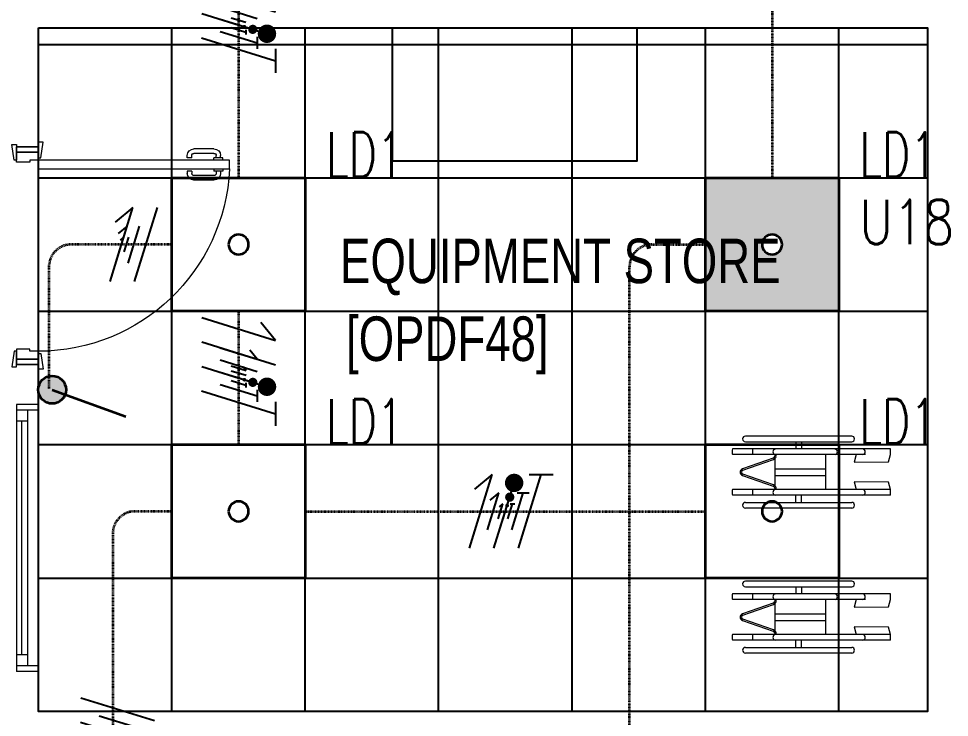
# Model space of a CAD drawing. Extents: x -12260 to 184725, y -29287 to 19916.
# Drawn here: x 35286 to 39474, y 2333 to 5476 of the extents above; entities that cross this region are included whole.
import ezdxf
from ezdxf.enums import TextEntityAlignment as Align

# ---------------------------------------------------------------- set-up
doc = ezdxf.new("R2010")
doc.units = 0
doc.header["$LTSCALE"] = 0.25
doc.linetypes.add('DASHDOT', pattern=[25.4, 12.7, -6.35, 0, -6.35])
for name, color, linetype, lineweight in [('01-First Floor-FUR$0$72_EGR_BASE_TEXT', 252, 'Continuous', 5), ('01-First Floor-FUR$0$Aluminum', 251, 'Continuous', 5), ('01-First Floor-FUR$0$LOADING', 253, 'Continuous', 5), ('01-First Floor-FUR$0$Walls', 251, 'Continuous', 5), ('01-First Floor-FUR$0$Wooden Joinery', 251, 'Continuous', 5), ('E-LITE-CIRC', 6, 'Continuous', 25), ('E-LITE-CIRC-NUMB', 6, 'Continuous', 25), ('E-LITE-CLNG', 150, 'Continuous', 35), ('E-LITE-CLNG-CNDT', 6, 'DASHDOT', 35), ('E-LITE-CTRL', 6, 'Continuous', 25), ('E-LITE-IDEN', 6, 'Continuous', 25), ('E-LITE-SWCH @ 100', 3, 'Continuous', 35), ('E-POWR-WIRE', 6, 'Continuous', 25), ('E-POWR-WIRE @ 100', 6, 'Continuous', 25), ('E-POWR-WIRE @ 20', 6, 'Continuous', 25), ('E-POWR-WIRE @ 50', 6, 'Continuous', 25)]:
    doc.layers.add(name, color=color, linetype=linetype, lineweight=lineweight)
doc.layers.add('01-First Floor-FUR$0$FALSE CEILING', color=251, linetype='Continuous')
doc.styles.add('01-First Floor-FUR$0$X3G_ENTITY_9EC9', font='swisscl.ttf', dxfattribs={"height": 0.2})
doc.styles.add('01-First Floor-FUR$0$X3G_ENTITY_9F38', font='swisscl.ttf', dxfattribs={"height": 0.2})
doc.styles.add('DC_SIMPLEX', font='SIMPLEX.shx', dxfattribs={"width": 0.7})

# ---------------------------------------------------------------- blocks, each defined once
blk = doc.blocks.new('*U34')
blk.add_hatch(color=256).paths.add_polyline_path([(-0.625, 0.625, 1), (-0.625, -0.625, 1)])
blk.add_line((-0.625, 0), (-3.947, 1.2))
blk.add_circle((-0.625, 0), 0.625)
at = {"layer": 'E-LITE-CTRL', "style": 'DC_SIMPLEX', "width": 0.7, "flags": 8}
blk.add_attdef('CONTROL', (-26.627, -10.116), '', height=2, rotation=360, dxfattribs=at)
at = {"layer": 'E-LITE-IDEN', "style": 'DC_SIMPLEX', "width": 0.7, "flags": 8}
blk.add_attdef('TYPE', text='', height=2, rotation=360, dxfattribs=at).set_placement((-31.991, -10.116), align=Align.RIGHT)
blk = doc.blocks.new('*U24')
blk.add_lwpolyline([(-300, 300), (-300, -300), (300, -300), (300, 300)], close=True)
blk.add_circle((0, 0), 45)
at = {"layer": 'E-LITE-CIRC-NUMB', "style": 'DC_SIMPLEX', "width": 0.7, "flags": 8}
blk.add_attdef('CIRCUIT', text='', height=200, rotation=0, dxfattribs=at).set_placement((-473.9, 300), align=Align.RIGHT)
at = {"layer": 'E-LITE-CTRL', "style": 'DC_SIMPLEX', "width": 0.7, "flags": 8}
blk.add_attdef('CONTROL', (1118.9, -935), '', height=200, rotation=360, dxfattribs=at)
at = {"layer": 'E-LITE-IDEN', "style": 'DC_SIMPLEX', "width": 0.7, "flags": 8}
blk.add_attdef('TYPE', (460.4, 457.6), '', height=200, rotation=360, dxfattribs=at)
blk = doc.blocks.new('*U200')
h = blk.add_hatch(color=254)
h.dxf.hatch_style = 1
h.paths.add_polyline_path([(-300, 300), (-300, -300), (300, -300), (300, 300)])
edge = h.paths.add_edge_path(flags=16)
edge.add_arc((0, 0), 45, 0, 360)
blk.add_lwpolyline([(-300, 300), (-300, -300), (300, -300), (300, 300)], close=True)
blk.add_circle((0, 0), 45)
at = {"layer": 'E-LITE-CIRC-NUMB', "style": 'DC_SIMPLEX', "width": 0.7, "flags": 8}
blk.add_attdef('CIRCUIT', text='', height=200, rotation=0, dxfattribs=at).set_placement((-473.9, 300), align=Align.RIGHT)
at = {"layer": 'E-LITE-CTRL', "style": 'DC_SIMPLEX', "width": 0.7, "flags": 8}
blk.add_attdef('CONTROL', (1118.9, -935), '', height=200, rotation=360, dxfattribs=at)
at = {"layer": 'E-LITE-IDEN', "style": 'DC_SIMPLEX', "width": 0.7, "flags": 8}
blk.add_attdef('TYPE', (460.4, 457.6), '', height=200, rotation=360, dxfattribs=at)
blk = doc.blocks.new('*U43')
for p, q in [((-1.658, 1.617), (1.663, 0.587)), ((-1.66, 0.515), (1.66, -0.515)), ((-1.663, -0.587), (1.658, -1.617)), ((1.659, -1.078), (1.657, -2.157))]:
    blk.add_line(p, q)
at = {"const_width": 0.414}
blk.add_lwpolyline([(1.278, -0.19, 1), (1.277, -0.604, 1)], format="xyb", close=True, dxfattribs=at)
blk = doc.blocks.new('*U765')
at = {"layer": 'E-POWR-WIRE @ 100', "xscale": 100, "yscale": 100, "zscale": 100}
blk.add_blockref('*U43', (35731.3, 2260), dxfattribs=at)
at = {"layer": 'E-POWR-WIRE @ 20', "xscale": 20, "yscale": 20, "zscale": 20}
blk.add_blockref('*U43', (35731.3, 2260), dxfattribs=at)
at = {"layer": 'E-POWR-WIRE @ 50', "xscale": 50, "yscale": 50, "zscale": 50}
blk.add_blockref('*U43', (35731.3, 2260), dxfattribs=at)
blk = doc.blocks.new('*U768')
at = {"layer": 'E-POWR-WIRE @ 100', "xscale": 100, "yscale": 100, "zscale": 100}
blk.add_blockref('*U43', (36275.9, 5447.5), dxfattribs=at)
at = {"layer": 'E-POWR-WIRE @ 20', "xscale": 20, "yscale": 20, "zscale": 20}
blk.add_blockref('*U43', (36275.9, 5447.5), dxfattribs=at)
at = {"layer": 'E-POWR-WIRE @ 50', "xscale": 50, "yscale": 50, "zscale": 50}
blk.add_blockref('*U43', (36275.9, 5447.5), dxfattribs=at)
blk = doc.blocks.new('*U46')
for p, q in [((-0.515, -1.66), (0.515, 1.66)), ((0.515, 1.66), (-0.287, 1.001)), ((0.587, -1.663), (1.617, 1.658))]:
    blk.add_line(p, q)
blk = doc.blocks.new('*U879')
at = {"layer": 'E-POWR-WIRE @ 100', "xscale": 100, "yscale": 100, "zscale": 100}
blk.add_blockref('*U46', (35749.2, 4460), dxfattribs=at)
at = {"layer": 'E-POWR-WIRE @ 20', "xscale": 20, "yscale": 20, "zscale": 20}
blk.add_blockref('*U46', (35749.2, 4460), dxfattribs=at)
at = {"layer": 'E-POWR-WIRE @ 50', "xscale": 50, "yscale": 50, "zscale": 50}
blk.add_blockref('*U46', (35749.2, 4460), dxfattribs=at)
blk = doc.blocks.new('*U39')
for p, q in [((-1.617, -1.658), (-0.587, 1.663)), ((-0.587, 1.663), (-1.389, 1.004)), ((-0.515, -1.66), (0.515, 1.66)), ((0.587, -1.663), (1.617, 1.658)), ((1.078, 1.659), (2.157, 1.657))]:
    blk.add_line(p, q)
at = {"const_width": 0.414}
blk.add_lwpolyline([(0.19, 1.278, 1), (0.604, 1.277, 1)], format="xyb", close=True, dxfattribs=at)
blk = doc.blocks.new('*U908')
at = {"layer": 'E-POWR-WIRE @ 100', "xscale": 100, "yscale": 100, "zscale": 100}
blk.add_blockref('*U39', (37476, 3260), dxfattribs=at)
at = {"layer": 'E-POWR-WIRE @ 20', "xscale": 20, "yscale": 20, "zscale": 20}
blk.add_blockref('*U39', (37476, 3260), dxfattribs=at)
at = {"layer": 'E-POWR-WIRE @ 50', "xscale": 50, "yscale": 50, "zscale": 50}
blk.add_blockref('*U39', (37476, 3260), dxfattribs=at)
blk = doc.blocks.new('*U47')
for p, q in [((-1.655, 2.719), (1.665, 1.689)), ((1.665, 1.689), (1.006, 2.491)), ((-1.658, 1.617), (1.663, 0.587)), ((-1.66, 0.515), (1.66, -0.515)), ((-1.663, -0.587), (1.658, -1.617)), ((1.659, -1.078), (1.657, -2.157))]:
    blk.add_line(p, q)
at = {"const_width": 0.414}
blk.add_lwpolyline([(1.278, -0.19, 1), (1.277, -0.604, 1)], format="xyb", close=True, dxfattribs=at)
blk = doc.blocks.new('*U922')
at = {"layer": 'E-POWR-WIRE @ 100', "xscale": 100, "yscale": 100, "zscale": 100}
blk.add_blockref('*U47', (36276, 3860), dxfattribs=at)
at = {"layer": 'E-POWR-WIRE @ 20', "xscale": 20, "yscale": 20, "zscale": 20}
blk.add_blockref('*U47', (36276, 3860), dxfattribs=at)
at = {"layer": 'E-POWR-WIRE @ 50', "xscale": 50, "yscale": 50, "zscale": 50}
blk.add_blockref('*U47', (36276, 3860), dxfattribs=at)
blk = doc.blocks.new('01-First Floor-FUR$0$A$C72370EFE')
at = {"layer": '01-First Floor-FUR$0$Wooden Joinery'}
for p, q in [((-0.01, -0.04), (-0.02, -0.04)), ((-0.01, -0.03), (-0.01, -0.07)), ((0, -0.03), (-0.01, -0.03)), ((0.04, -0.03), (0.05, -0.03)), ((0.05, -0.03), (0.05, -0.07)), ((0.05, -0.04), (0.06, -0.04)), ((-0.05, -0.07), (-0.05, -0.16)), ((-0.03, -0.07), (-0.03, -0.16)), ((-0.01, -0.06), (-0.02, -0.06)), ((0, -0.07), (-0.01, -0.07)), ((0.04, -0.07), (0.05, -0.07)), ((0.05, -0.06), (0.06, -0.06)), ((0.07, -0.07), (0.07, -0.16)), ((0.09, -0.07), (0.09, -0.16)), ((-0.01, -0.17), (-0.02, -0.17)), ((-0.01, -0.19), (-0.02, -0.19)), ((-0.01, -0.17), (-0.01, -0.19)), ((0.05, -0.17), (0.06, -0.17)), ((0.05, -0.17), (0.05, -0.19)), ((0.05, -0.19), (0.06, -0.19))]:
    blk.add_line(p, q, dxfattribs=at)
for centre, radius, start, end in [((-0.02, -0.07), 0.03, 90, 180), ((0.06, -0.07), 0.03, 0, 90), ((-0.02, -0.07), 0.01, 90, 180), ((0.06, -0.07), 0.01, 0, 90), ((-0.02, -0.16), 0.03, 180, 270), ((-0.02, -0.16), 0.01, 180, 270), ((0.06, -0.16), 0.01, 270, 0), ((0.06, -0.16), 0.03, 270, 0)]:
    blk.add_arc(centre, radius, start, end, dxfattribs=at)
blk = doc.blocks.new('01-First Floor-FUR$0$A$C5DAD61B4')
at = {"layer": '01-First Floor-FUR$0$Wooden Joinery'}
for points in [[(80, 959.1), (80, 969.1), (10, 979.1), (10, 959.1)], [(940, 959.1), (940, 969.1), (1010, 979.1), (1010, 959.1)], [(70, 859.1), (70, 849.1), (0, 839.1), (0, 859.1)], [(120, 859.1), (120, 0), (80, 0), (80, 859.1)], [(950, 859.1), (950, 849.1), (1020, 839.1), (1020, 859.1)]]:
    blk.add_lwpolyline(points, close=True, dxfattribs=at)
for points in [[(45, 859.1), (45, 959.1), (20, 959.1), (20, 859.1), (45, 859.1)], [(45, 859.1), (80, 859.1), (80, 899.1), (90, 899.1), (90, 959.1), (45, 959.1), (45, 859.1)], [(975, 859.1), (940, 859.1), (940, 899.1), (930, 899.1), (930, 959.1), (975, 959.1), (975, 859.1)], [(975, 859.1), (975, 959.1), (1000, 959.1), (1000, 859.1), (975, 859.1)]]:
    blk.add_lwpolyline(points, dxfattribs=at)
blk.add_arc((80, 859.1), 860, 272.666, 0, dxfattribs=at)
at = {"layer": '01-First Floor-FUR$0$Wooden Joinery', "xscale": 999.9999999998854, "yscale": 999.9999999998854, "zscale": 999.9999999998854, "rotation": 180}
blk.add_blockref('01-First Floor-FUR$0$A$C72370EFE', (120, 0), dxfattribs=at)
blk = doc.blocks.new('01-First Floor-FUR$0$HF14449A-P')
for p, q in [((-0.2244, 0.0577), (-0.7026, 0.0577)), ((-0.05, 0), (-0.7602, 0)), ((-0.7026, 0.0323), (-0.2244, 0.0323)), ((-0.4762, 0.0321), (-0.4762, -0.0003)), ((-0.4508, 0.0321), (-0.4508, -0.0003)), ((-0.05, -0.0255), (-0.05, 0)), ((-0.1618, -0.0254), (-0.7597, -0.0254)), ((-0.578, -0.0409), (-0.7158, -0.0896)), ((-0.5699, -0.0249), (-0.5699, -0.0332)), ((-0.5636, -0.0346), (-0.5636, -0.0251)), ((-0.3406, -0.1837), (-0.3406, -0.0251)), ((-0.2045, -0.0254), (-0.2138, -0.0595)), ((-0.0589, -0.0584), (-0.05, -0.0255)), ((-0.7137, -0.0956), (-0.576, -0.047)), ((-0.5708, -0.044), (-0.5708, -0.1647)), ((-0.2138, -0.0595), (-0.0589, -0.0584)), ((-0.7158, -0.1192), (-0.578, -0.1678)), ((-0.576, -0.1618), (-0.7137, -0.1132)), ((-0.5708, -0.0899), (-0.3406, -0.0899)), ((-0.5708, -0.1189), (-0.3406, -0.1189)), ((-0.0589, -0.1493), (-0.2138, -0.1482)), ((-0.2138, -0.1482), (-0.2045, -0.1824)), ((-0.0499, -0.1827), (-0.0589, -0.1493)), ((-0.05, -0.1827), (-0.7602, -0.1827)), ((-0.05, -0.2078), (-0.7593, -0.2078)), ((-0.5699, -0.1755), (-0.5699, -0.1837)), ((-0.5636, -0.1837), (-0.5636, -0.1742)), ((-0.4762, -0.2401), (-0.4762, -0.2078)), ((-0.4508, -0.2401), (-0.4508, -0.2078)), ((-0.05, -0.2078), (-0.05, -0.1827)), ((-0.7026, -0.2404), (-0.2244, -0.2404)), ((-0.2244, -0.2658), (-0.7026, -0.2658))]:
    blk.add_line(p, q)
for centre, radius, start, end in [((-0.7026, 0.045), 0.0127, 90, 180), ((-0.7026, 0.045), 0.0127, 180, 270), ((-0.2244, 0.045), 0.0127, 0, 90), ((-0.2244, 0.045), 0.0127, 270, 0), ((-0.5661, -0.0128), 0.0127, 98.7333, 261.2512), ((-0.5848, -0.0258), 0.0166, 294.282, 333.3732), ((-0.5848, -0.0258), 0.023, 292.5926, 337.4074), ((-0.301, -0.0129), 0.0127, 279.8278, 82.5002), ((-0.7106, -0.1044), 0.0157, 109.4325, 250.5675), ((-0.7106, -0.1044), 0.00936, 109.4229, 250.5771), ((-0.5848, -0.183), 0.023, 22.5926, 67.4074), ((-0.5661, -0.1952), 0.0127, 98.7488, 261.2667), ((-0.5848, -0.183), 0.0166, 26.6268, 65.718), ((-0.7026, -0.2531), 0.0127, 90, 180), ((-0.2244, -0.2531), 0.0127, 0, 90), ((-0.7026, -0.2531), 0.0127, 180, 270), ((-0.2244, -0.2531), 0.0127, 270, 0)]:
    blk.add_arc(centre, radius, start, end)
for centre, ratio, start_param, end_param in [((-0.7597, -0.0126), 0.241377, 0.152696, 3.141593), ((-0.6698, -0.0127), 0.078125, 3.141593, 6.498142), ((-0.1758, -0.0125), 0.964579, 3.250377, 6.096807), ((-0.7597, -0.1952), 0.241678, 0.147741, 3.289334), ((-0.6698, -0.1954), 0.078125, 3.141593, 6.498142), ((-0.1758, -0.1951), 0.964579, 3.252899, 6.098308)]:
    blk.add_ellipse(centre, major_axis=(0, 0.0127), ratio=ratio, start_param=start_param, end_param=end_param)
blk = doc.blocks.new('01-First Floor-FUR$0$A$C37be4daf')
at = {"layer": '01-First Floor-FUR$0$Aluminum'}
for p, q in [((1416, 598.2), (216, 598.2)), ((241, 498.2), (241, 598.2)), ((291, 548.2), (291, 598.2)), ((1341, 548.2), (1341, 598.2)), ((1391, 498.2), (1391, 598.2)), ((1391, 548.2), (241, 548.2)), ((291, 573.2), (1341, 573.2)), ((1416, 498.2), (216, 498.2))]:
    blk.add_line(p, q, dxfattribs=at)
at = {"layer": '01-First Floor-FUR$0$Walls'}
for p, q in [((216, 498.2), (216, 598.2)), ((1416, 498.2), (1416, 598.2))]:
    blk.add_line(p, q, dxfattribs=at)
blk = doc.blocks.new('01-First Floor-FUR')
at = {"layer": '01-First Floor-FUR$0$FALSE CEILING', "linetype": 'Continuous'}
for p, q in [((35976, 2360), (35976, 5435)), ((36576, 2360), (36576, 5435)), ((37176, 2360), (37176, 5435)), ((37776, 2360), (37776, 5435)), ((38376, 2360), (38376, 5435)), ((38976, 2360), (38976, 5435)), ((35376, 5360), (39376, 5360)), ((35376, 4760), (39376, 4760)), ((35376, 4160), (39376, 4160)), ((35376, 3560), (39376, 3560)), ((35376, 2960), (39376, 2960))]:
    blk.add_line(p, q, dxfattribs=at)
at = {"layer": '01-First Floor-FUR$0$FALSE CEILING'}
blk.add_lwpolyline([(35376, 5435), (39376, 5435), (39376, 2360), (35376, 2360)], close=True, dxfattribs=at)
at = {"layer": '01-First Floor-FUR$0$FALSE CEILING', "elevation": -0.1}
blk.add_lwpolyline([(36967.7, 5435), (38067.7, 5435), (38067.7, 4835), (36967.7, 4835)], close=True, dxfattribs=at)
at = {"layer": '01-First Floor-FUR$0$LOADING', "elevation": -0.1}
blk.add_lwpolyline([(36967.7, 5435), (38067.7, 5435), (38067.7, 4835), (36967.7, 4835)], close=True, dxfattribs=at)
at = {"layer": '01-First Floor-FUR$0$Walls'}
for p, q in [((39376, 5435), (35376, 5435)), ((35376, 4900), (35376, 5435)), ((39376, 2360), (39376, 5435)), ((35376, 4900), (35276, 4900)), ((35376, 3920), (35276, 3920)), ((35376, 3920), (35376, 2360)), ((39376, 2360), (35376, 2360))]:
    blk.add_line(p, q, dxfattribs=at)
at = {"rotation": 90}
blk.add_blockref('01-First Floor-FUR$0$A$C37be4daf', (35874.2, 2324), dxfattribs=at)
at = {"layer": '01-First Floor-FUR$0$LOADING', "lineweight": 0, "xscale": 1000, "yscale": 1000, "zscale": 1000}
for p in [(39258.7, 3540.5, -0.1), (39258.7, 2888.5, -0.1)]:
    blk.add_blockref('01-First Floor-FUR$0$HF14449A-P', p, dxfattribs=at)
at = {"layer": '01-First Floor-FUR$0$Wooden Joinery', "xscale": -1, "rotation": 90}
blk.add_blockref('01-First Floor-FUR$0$A$C5DAD61B4', (36235.1, 4920), dxfattribs=at)
at = {"layer": '01-First Floor-FUR$0$72_EGR_BASE_TEXT', "char_height": 200, "attachment_point": 2}
for s, insert, style in [('EQUIPMENT STORE', (37723.3, 4486.2, 0), '01-First Floor-FUR$0$X3G_ENTITY_9EC9'), ('[OPDF48]', (37214.8, 4136.4), '01-First Floor-FUR$0$X3G_ENTITY_9F38')]:
    blk.add_mtext(s, dxfattribs=dict(at, insert=insert, style=style))

msp = doc.modelspace()

# ---------------------------------------------------------------- linework, layer by layer
at = {"layer": 'E-LITE-CLNG-CNDT'}
for points in [[(36275.9, 6135.1), (36275.9, 4760)], [(36276, 4160), (36276, 3560)], [(36576, 3260), (38376, 3260)]]:
    msp.add_lwpolyline(points, dxfattribs=at)
at = {"layer": 'E-LITE-CLNG-CNDT', "color": 1}
msp.add_lwpolyline([(38675.9, 6135.1), (38675.9, 4760)], dxfattribs=at)
at = {"layer": 'E-LITE-CLNG-CNDT'}
for points in [[(35976, 4460), (35522.5, 4460, 0.414214), (35422.5, 4360), (35422.5, 3810.5)], [(35976, 3260), (35809.8, 3260, 0.414214), (35709.8, 3160), (35709.8, 181), (35975.8, 59.6)]]:
    msp.add_lwpolyline(points, format="xyb", dxfattribs=at)
at = {"layer": 'E-LITE-CLNG-CNDT', "color": 1}
msp.add_lwpolyline([(36576, 1290.1), (37934.9, 1290.1, 0.414214), (38034.9, 1390.1), (38034.9, 4360, -0.414214), (38134.9, 4460), (38376, 4460)], format="xyb", dxfattribs=at)

# ---------------------------------------------------------------- block references
at = {"layer": 'E-LITE-CLNG'}
ref = msp.add_blockref('*U24', (36276, 4460), dxfattribs=dict(at, xscale=-1))
ref.add_attrib('TYPE', 'LD1', (36669.5, 4764.5), dxfattribs={"layer": 'E-LITE-IDEN', "height": 200, "rotation": 0, "style": 'DC_SIMPLEX', "width": 0.7, "flags": 8})
ref = msp.add_blockref('*U200', (38676, 4460), dxfattribs=dict(at, xscale=-1))
ref.add_attrib('TYPE', 'LD1', (39069.5, 4764.5), dxfattribs={"layer": 'E-LITE-IDEN', "height": 200, "rotation": 0, "style": 'DC_SIMPLEX', "width": 0.7, "flags": 8})
ref = msp.add_blockref('*U24', (36276, 3260), dxfattribs=dict(at, xscale=-1))
ref.add_attrib('TYPE', 'LD1', (36669.5, 3564.5), dxfattribs={"layer": 'E-LITE-IDEN', "height": 200, "rotation": 0, "style": 'DC_SIMPLEX', "width": 0.7, "flags": 8})
ref = msp.add_blockref('*U24', (38676, 3260), dxfattribs=dict(at, xscale=-1))
ref.add_attrib('TYPE', 'LD1', (39069.5, 3564.5), dxfattribs={"layer": 'E-LITE-IDEN', "height": 200, "rotation": 0, "style": 'DC_SIMPLEX', "width": 0.7, "flags": 8})
at = {"layer": 'E-LITE-CLNG-CNDT'}
msp.add_blockref('01-First Floor-FUR', (0, 0), dxfattribs=at)
at = {"layer": 'E-LITE-SWCH @ 100', "xscale": 100, "yscale": 100, "zscale": 100, "rotation": 180}
msp.add_blockref('*U34', (35374.6, 3806.8), dxfattribs=at)
at = {"layer": 'E-POWR-WIRE'}
for name in ['*U768', '*U879', '*U922', '*U908', '*U765']:
    msp.add_blockref(name, (0, 0), dxfattribs=at)

# ---------------------------------------------------------------- texts
at = {"layer": 'E-LITE-CIRC', "style": 'DC_SIMPLEX', "width": 0.8}
msp.add_text('U18', height=200, rotation=0, dxfattribs=at).set_placement((39069.3, 4461.3, 0))

doc.saveas('drawing.dxf')
